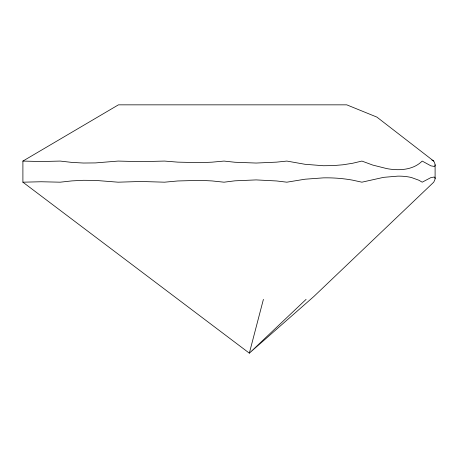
<?xml version="1.0" encoding="UTF-8"?>
<svg xmlns="http://www.w3.org/2000/svg" width="458" height="458" viewBox="0 0 458 458"><rect width="100%" height="100%" fill="white"/><g stroke="black" fill="none" stroke-linecap="round" stroke-linejoin="round"><path stroke-width="0.69" d="M263.407 299.355L249.335 353.158L22.9 182.187L22.9 161.073L118.439 104.842L346.78 104.842L376.917 117.111L433.72 161.073A126.356 11.502 43 0 1 434.161 166.414L430.926 165.848L422.202 161.073C412.996 170.221 398.889 170.845 386.827 168.607L372.789 165.086L361.9 161.073L352.631 163.26L343.105 164.771L333.361 165.596L323.417 165.733L304.965 164.279L286.863 161.073L276.586 162.132L256.131 163.048L234.948 162.252L224.025 161.073L211.951 162.172L200.289 162.659L177.773 162.132L164.531 161.073L140.881 161.668L118.124 161.073L95.436 162.916L83.43 163.031L71.906 162.407L60.198 161.073L41.174 161.542L22.9 161.073M306.11 299.355L249.335 353.158L313.879 296.469L433.72 182.187L434.699 180.137A128.48 11.456 -41.9 0 0 434.161 177.046L430.921 177.595L422.202 182.187L418.973 180.275L411.53 177.555A85.572 36.216 -27.2 0 0 397.83 176.135L383.621 177.343L361.9 182.187L352.568 180.149A95.573 58.527 -4.3 0 0 323.4 177.864L305.011 179.21L286.863 182.187L276.58 180.962L256.131 179.908L234.954 180.824L224.025 182.187L211.951 180.921L200.289 180.36L177.773 180.967L164.531 182.187L140.881 181.483L118.124 182.187L95.441 180.406L83.436 180.297L71.912 180.899L60.198 182.187L41.174 181.757L22.9 182.187M431.848 160.037L433.72 161.073M435.1 164.806L435.1 178.591"/></g></svg>
